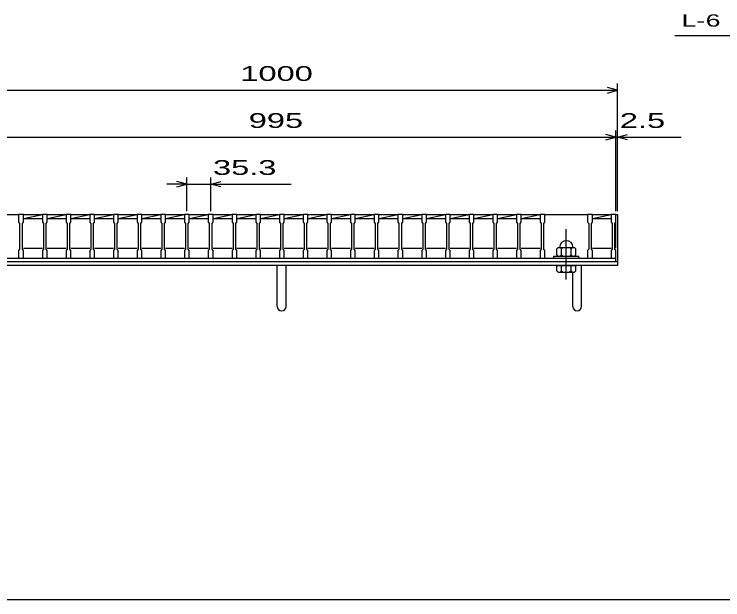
# Model space of a CAD drawing. Units: millimetres, scale not verified. Extents: x -1820 to 1731, y -1282 to 1054.
# Drawn here: x -1249 to -194, y -1146 to -274 of the extents above; entities that cross this region are included whole.
import ezdxf
from ezdxf.enums import TextEntityAlignment as Align

# ---------------------------------------------------------------- set-up
doc = ezdxf.new("R2010")
doc.units = ezdxf.units.MM
doc.header["$LTSCALE"] = 10
doc.linetypes.add('CHAIN', pattern=[18.5, 12, -1.5, 3.5, -1.5])
for name, color, linetype, lineweight in [('0_2', 150, 'Continuous', 25), ('16', 3, 'Continuous', 25), ('19', 6, 'Continuous', 25), ('22', 4, 'Continuous', 25)]:
    doc.layers.add(name, color=color, linetype=linetype, lineweight=lineweight)
doc.styles.add('ベクトル', font='')
doc.styles.get('ベクトル').set_extended_font_data('ベクトル')

msp = doc.modelspace()

# ---------------------------------------------------------------- linework, layer by layer
at = {"layer": '0_2'}
msp.add_line((1731, -1146.5), (-1729, -1146.5), dxfattribs=at)
at = {"layer": '16'}
for p, q in [((-1305.7, -572.5), (-1242.1, -572.5)), ((-1242.1, -572.5), (-1242.1, -571.8)), ((-1242.1, -571.8), (-1235.1, -571.8)), ((-1242.1, -572.5), (-1242.1, -584)), ((-1235.1, -572.5), (-1242.1, -572.5)), ((-1235.1, -571.8), (-1235.1, -572.5)), ((-1235.1, -584), (-1235.1, -572.5)), ((-1235.1, -572.5), (-1206.8, -572.5)), ((-1235.1, -578.5), (-1206.8, -572.5)), ((-1235.1, -578.5), (-1206.8, -578.5)), ((-1206.8, -572.5), (-1206.8, -571.8)), ((-1206.8, -571.8), (-1199.8, -571.8)), ((-1206.8, -572.5), (-1206.8, -584)), ((-1199.8, -572.5), (-1206.8, -572.5)), ((-1199.8, -571.8), (-1199.8, -572.5)), ((-1199.8, -584), (-1199.8, -572.5)), ((-1199.8, -572.5), (-1171.5, -572.5)), ((-1199.8, -578.5), (-1171.5, -572.5)), ((-1199.8, -578.5), (-1171.5, -578.5)), ((-1171.5, -572.5), (-1171.5, -571.8)), ((-1171.5, -571.8), (-1164.5, -571.8)), ((-1171.5, -572.5), (-1171.5, -584)), ((-1164.5, -572.5), (-1171.5, -572.5)), ((-1164.5, -571.8), (-1164.5, -572.5)), ((-1164.5, -584), (-1164.5, -572.5)), ((-1164.5, -572.5), (-1136.2, -572.5)), ((-1164.5, -578.5), (-1136.2, -572.5)), ((-1164.5, -578.5), (-1136.2, -578.5)), ((-1136.2, -572.5), (-1136.2, -571.8)), ((-1136.2, -571.8), (-1129.2, -571.8)), ((-1136.2, -572.5), (-1136.2, -584)), ((-1129.2, -572.5), (-1136.2, -572.5)), ((-1129.2, -571.8), (-1129.2, -572.5)), ((-1129.2, -584), (-1129.2, -572.5)), ((-1129.2, -572.5), (-1100.9, -572.5)), ((-1129.2, -578.5), (-1100.9, -572.5)), ((-1129.2, -578.5), (-1100.9, -578.5)), ((-1100.9, -572.5), (-1100.9, -571.8)), ((-1100.9, -571.8), (-1093.9, -571.8)), ((-1100.9, -572.5), (-1100.9, -584)), ((-1093.9, -572.5), (-1100.9, -572.5)), ((-1093.9, -571.8), (-1093.9, -572.5)), ((-1093.9, -584), (-1093.9, -572.5)), ((-1093.9, -572.5), (-1065.6, -572.5)), ((-1093.9, -578.5), (-1065.6, -572.5)), ((-1093.9, -578.5), (-1065.6, -578.5)), ((-1065.6, -572.5), (-1065.6, -571.8)), ((-1065.6, -571.8), (-1058.6, -571.8)), ((-1065.6, -572.5), (-1065.6, -584)), ((-1058.6, -572.5), (-1065.6, -572.5)), ((-1058.6, -571.8), (-1058.6, -572.5)), ((-1058.6, -584), (-1058.6, -572.5)), ((-1058.6, -572.5), (-1030.3, -572.5)), ((-1058.6, -578.5), (-1030.3, -572.5)), ((-1058.6, -578.5), (-1030.3, -578.5)), ((-1030.3, -572.5), (-1030.3, -571.8)), ((-1030.3, -571.8), (-1023.3, -571.8)), ((-1030.3, -572.5), (-1030.3, -584)), ((-1023.3, -572.5), (-1030.3, -572.5)), ((-1023.3, -571.8), (-1023.3, -572.5)), ((-1023.3, -584), (-1023.3, -572.5)), ((-1023.3, -572.5), (-995, -572.5)), ((-1023.3, -578.5), (-995, -572.5)), ((-1023.3, -578.5), (-995, -578.5)), ((-995, -572.5), (-995, -571.8)), ((-995, -571.8), (-988, -571.8)), ((-995, -572.5), (-995, -584)), ((-988, -572.5), (-995, -572.5)), ((-988, -571.8), (-988, -572.5)), ((-988, -584), (-988, -572.5)), ((-988, -572.5), (-959.7, -572.5)), ((-988, -578.5), (-959.7, -572.5)), ((-988, -578.5), (-959.7, -578.5)), ((-959.7, -572.5), (-959.7, -571.8)), ((-959.7, -571.8), (-952.7, -571.8)), ((-959.7, -572.5), (-959.7, -584)), ((-952.7, -572.5), (-959.7, -572.5)), ((-952.7, -571.8), (-952.7, -572.5)), ((-952.7, -584), (-952.7, -572.5)), ((-952.7, -572.5), (-924.4, -572.5)), ((-952.7, -578.5), (-924.4, -572.5)), ((-952.7, -578.5), (-924.4, -578.5)), ((-924.4, -572.5), (-924.4, -571.8)), ((-924.4, -571.8), (-917.4, -571.8)), ((-924.4, -572.5), (-924.4, -584)), ((-917.4, -572.5), (-924.4, -572.5)), ((-917.4, -571.8), (-917.4, -572.5)), ((-917.4, -584), (-917.4, -572.5)), ((-917.4, -572.5), (-889.1, -572.5)), ((-917.4, -578.5), (-889.1, -572.5)), ((-917.4, -578.5), (-889.1, -578.5)), ((-889.1, -572.5), (-889.1, -571.8)), ((-889.1, -571.8), (-882.1, -571.8)), ((-889.1, -572.5), (-889.1, -584)), ((-882.1, -572.5), (-889.1, -572.5)), ((-882.1, -571.8), (-882.1, -572.5)), ((-882.1, -584), (-882.1, -572.5)), ((-882.1, -572.5), (-853.8, -572.5)), ((-882.1, -578.5), (-853.8, -572.5)), ((-882.1, -578.5), (-853.8, -578.5)), ((-853.8, -572.5), (-853.8, -571.8)), ((-853.8, -571.8), (-846.8, -571.8)), ((-853.8, -572.5), (-853.8, -584)), ((-846.8, -572.5), (-853.8, -572.5)), ((-846.8, -571.8), (-846.8, -572.5)), ((-846.8, -584), (-846.8, -572.5)), ((-846.8, -572.5), (-818.5, -572.5)), ((-846.8, -578.5), (-818.5, -572.5)), ((-846.8, -578.5), (-818.5, -578.5)), ((-818.5, -572.5), (-818.5, -571.8)), ((-818.5, -571.8), (-811.5, -571.8)), ((-818.5, -572.5), (-818.5, -584)), ((-811.5, -572.5), (-818.5, -572.5)), ((-811.5, -571.8), (-811.5, -572.5)), ((-811.5, -584), (-811.5, -572.5)), ((-811.5, -572.5), (-783.2, -572.5)), ((-811.5, -578.5), (-783.2, -572.5)), ((-811.5, -578.5), (-783.2, -578.5)), ((-783.2, -572.5), (-783.2, -571.8)), ((-783.2, -571.8), (-776.2, -571.8)), ((-783.2, -572.5), (-783.2, -584)), ((-776.2, -572.5), (-783.2, -572.5)), ((-776.2, -571.8), (-776.2, -572.5)), ((-776.2, -584), (-776.2, -572.5)), ((-776.2, -572.5), (-747.9, -572.5)), ((-776.2, -578.5), (-747.9, -572.5)), ((-776.2, -578.5), (-747.9, -578.5)), ((-747.9, -572.5), (-747.9, -571.8)), ((-747.9, -571.8), (-740.9, -571.8)), ((-747.9, -572.5), (-747.9, -584)), ((-740.9, -572.5), (-747.9, -572.5)), ((-740.9, -571.8), (-740.9, -572.5)), ((-740.9, -584), (-740.9, -572.5)), ((-740.9, -572.5), (-712.6, -572.5)), ((-740.9, -578.5), (-712.6, -572.5)), ((-740.9, -578.5), (-712.6, -578.5)), ((-712.6, -572.5), (-712.6, -571.8)), ((-712.6, -571.8), (-705.6, -571.8)), ((-712.6, -572.5), (-712.6, -584)), ((-705.6, -572.5), (-712.6, -572.5)), ((-705.6, -571.8), (-705.6, -572.5)), ((-705.6, -584), (-705.6, -572.5)), ((-705.6, -572.5), (-677.3, -572.5)), ((-705.6, -578.5), (-677.3, -572.5)), ((-705.6, -578.5), (-677.3, -578.5)), ((-677.3, -572.5), (-677.3, -571.8)), ((-677.3, -571.8), (-670.3, -571.8)), ((-677.3, -572.5), (-677.3, -584)), ((-670.3, -572.5), (-677.3, -572.5)), ((-670.3, -571.8), (-670.3, -572.5)), ((-670.3, -584), (-670.3, -572.5)), ((-670.3, -572.5), (-642, -572.5)), ((-670.3, -578.5), (-642, -572.5)), ((-670.3, -578.5), (-642, -578.5)), ((-642, -572.5), (-642, -571.8)), ((-642, -571.8), (-635, -571.8)), ((-642, -572.5), (-642, -584)), ((-635, -572.5), (-642, -572.5)), ((-635, -571.8), (-635, -572.5)), ((-635, -584), (-635, -572.5)), ((-635, -572.5), (-606.7, -572.5)), ((-635, -578.5), (-606.7, -572.5)), ((-635, -578.5), (-606.7, -578.5)), ((-606.7, -572.5), (-606.7, -571.8)), ((-606.7, -571.8), (-599.7, -571.8)), ((-606.7, -572.5), (-606.7, -584)), ((-599.7, -572.5), (-606.7, -572.5)), ((-599.7, -571.8), (-599.7, -572.5)), ((-599.7, -584), (-599.7, -572.5)), ((-599.7, -572.5), (-571.4, -572.5)), ((-599.7, -578.5), (-571.4, -572.5)), ((-599.7, -578.5), (-571.4, -578.5)), ((-571.4, -572.5), (-571.4, -571.8)), ((-571.4, -571.8), (-564.4, -571.8)), ((-571.4, -572.5), (-571.4, -584)), ((-564.4, -572.5), (-571.4, -572.5)), ((-564.4, -571.8), (-564.4, -572.5)), ((-564.4, -584), (-564.4, -572.5)), ((-564.4, -572.5), (-536.1, -572.5)), ((-564.4, -578.5), (-536.1, -572.5)), ((-564.4, -578.5), (-536.1, -578.5)), ((-536.1, -572.5), (-536.1, -571.8)), ((-536.1, -571.8), (-529.1, -571.8)), ((-536.1, -572.5), (-536.1, -584)), ((-529.1, -572.5), (-536.1, -572.5)), ((-529.1, -571.8), (-529.1, -572.5)), ((-529.1, -584), (-529.1, -572.5)), ((-529.1, -572.5), (-500.8, -572.5)), ((-529.1, -578.5), (-500.8, -572.5)), ((-529.1, -578.5), (-500.8, -578.5)), ((-500.8, -572.5), (-500.8, -571.8)), ((-500.8, -571.8), (-493.8, -571.8)), ((-500.8, -572.5), (-500.8, -584)), ((-493.8, -572.5), (-500.8, -572.5)), ((-493.8, -571.8), (-493.8, -572.5)), ((-493.8, -584), (-493.8, -572.5)), ((-493.8, -572.5), (-465.5, -572.5)), ((-493.8, -578.5), (-465.5, -572.5)), ((-493.8, -578.5), (-465.5, -578.5)), ((-465.5, -572.5), (-465.5, -571.8)), ((-465.5, -571.8), (-458.5, -571.8)), ((-465.5, -572.5), (-465.5, -584)), ((-458.5, -572.5), (-465.5, -572.5)), ((-458.5, -571.8), (-458.5, -572.5)), ((-458.5, -584), (-458.5, -572.5)), ((-458.5, -572.5), (-394.9, -572.5)), ((-394.9, -572.5), (-394.9, -571.8)), ((-394.9, -571.8), (-387.9, -571.8)), ((-394.9, -572.5), (-394.9, -584)), ((-387.9, -572.5), (-394.9, -572.5)), ((-387.9, -571.8), (-387.9, -572.5)), ((-387.9, -584), (-387.9, -572.5)), ((-387.9, -572.5), (-360, -572.5)), ((-387.9, -578.5), (-360, -572.58)), ((-387.9, -578.5), (-360, -578.5)), ((-360, -572.5), (-360, -571.8)), ((-360, -571.8), (-353, -571.8)), ((-360, -572.5), (-360, -584)), ((-353, -572.5), (-360, -572.5)), ((-353, -571.8), (-353, -572.5)), ((-353, -584), (-353, -572.5)), ((-353, -622.5), (-353, -572.5)), ((-1242.1, -584), (-1240.6, -586)), ((-1240.6, -586), (-1240.6, -624)), ((-1236.6, -586), (-1235.1, -584)), ((-1236.6, -624), (-1236.6, -586)), ((-1206.8, -584), (-1205.3, -586)), ((-1205.3, -586), (-1205.3, -624)), ((-1201.3, -586), (-1199.8, -584)), ((-1201.3, -624), (-1201.3, -586)), ((-1171.5, -584), (-1170, -586)), ((-1170, -586), (-1170, -624)), ((-1166, -586), (-1164.5, -584)), ((-1166, -624), (-1166, -586)), ((-1136.2, -584), (-1134.7, -586)), ((-1134.7, -586), (-1134.7, -624)), ((-1130.7, -586), (-1129.2, -584)), ((-1130.7, -624), (-1130.7, -586)), ((-1100.9, -584), (-1099.4, -586)), ((-1099.4, -586), (-1099.4, -624)), ((-1095.4, -586), (-1093.9, -584)), ((-1095.4, -624), (-1095.4, -586)), ((-1065.6, -584), (-1064.1, -586)), ((-1064.1, -586), (-1064.1, -624)), ((-1060.1, -586), (-1058.6, -584)), ((-1060.1, -624), (-1060.1, -586)), ((-1030.3, -584), (-1028.8, -586)), ((-1028.8, -586), (-1028.8, -624)), ((-1024.8, -586), (-1023.3, -584)), ((-1024.8, -624), (-1024.8, -586)), ((-995, -584), (-993.5, -586)), ((-993.5, -586), (-993.5, -624)), ((-989.5, -586), (-988, -584)), ((-989.5, -624), (-989.5, -586)), ((-959.7, -584), (-958.2, -586)), ((-958.2, -586), (-958.2, -624)), ((-954.2, -586), (-952.7, -584)), ((-954.2, -624), (-954.2, -586)), ((-924.4, -584), (-922.9, -586)), ((-922.9, -586), (-922.9, -624)), ((-918.9, -586), (-917.4, -584)), ((-918.9, -624), (-918.9, -586)), ((-889.1, -584), (-887.6, -586)), ((-887.6, -586), (-887.6, -624)), ((-883.6, -586), (-882.1, -584)), ((-883.6, -624), (-883.6, -586)), ((-853.8, -584), (-852.3, -586)), ((-852.3, -586), (-852.3, -624)), ((-848.3, -586), (-846.8, -584)), ((-848.3, -624), (-848.3, -586)), ((-818.5, -584), (-817, -586)), ((-817, -586), (-817, -624)), ((-813, -586), (-811.5, -584)), ((-813, -624), (-813, -586)), ((-783.2, -584), (-781.7, -586)), ((-781.7, -586), (-781.7, -624)), ((-777.7, -586), (-776.2, -584)), ((-777.7, -624), (-777.7, -586)), ((-747.9, -584), (-746.4, -586)), ((-746.4, -586), (-746.4, -624)), ((-742.4, -586), (-740.9, -584)), ((-742.4, -624), (-742.4, -586)), ((-712.6, -584), (-711.1, -586)), ((-711.1, -586), (-711.1, -624)), ((-707.1, -586), (-705.6, -584)), ((-707.1, -624), (-707.1, -586)), ((-677.3, -584), (-675.8, -586)), ((-675.8, -586), (-675.8, -624)), ((-671.8, -586), (-670.3, -584)), ((-671.8, -624), (-671.8, -586)), ((-642, -584), (-640.5, -586)), ((-640.5, -586), (-640.5, -624)), ((-636.5, -586), (-635, -584)), ((-636.5, -624), (-636.5, -586)), ((-606.7, -584), (-605.2, -586)), ((-605.2, -586), (-605.2, -624)), ((-601.2, -586), (-599.7, -584)), ((-601.2, -624), (-601.2, -586)), ((-571.4, -584), (-569.9, -586)), ((-569.9, -586), (-569.9, -624)), ((-565.9, -586), (-564.4, -584)), ((-565.9, -624), (-565.9, -586)), ((-536.1, -584), (-534.6, -586)), ((-534.6, -586), (-534.6, -624)), ((-530.6, -586), (-529.1, -584)), ((-530.6, -624), (-530.6, -586)), ((-500.8, -584), (-499.3, -586)), ((-499.3, -586), (-499.3, -624)), ((-495.3, -586), (-493.8, -584)), ((-495.3, -624), (-495.3, -586)), ((-465.5, -584), (-464, -586)), ((-464, -586), (-464, -624)), ((-460, -586), (-458.5, -584)), ((-460, -624), (-460, -586)), ((-394.9, -584), (-393.4, -586)), ((-393.4, -586), (-393.4, -624)), ((-389.4, -586), (-387.9, -584)), ((-389.4, -624), (-389.4, -586)), ((-360, -584), (-358.5, -586)), ((-358.5, -586), (-358.5, -624)), ((-354.5, -586), (-353, -584)), ((-354.5, -624), (-354.5, -586)), ((-1235.1, -622.5), (-1206.8, -622.5)), ((-1199.8, -622.5), (-1171.5, -622.5)), ((-1164.5, -622.5), (-1136.2, -622.5)), ((-1129.2, -622.5), (-1100.9, -622.5)), ((-1093.9, -622.5), (-1065.6, -622.5)), ((-1058.6, -622.5), (-1030.3, -622.5)), ((-1023.3, -622.5), (-995, -622.5)), ((-988, -622.5), (-959.7, -622.5)), ((-952.7, -622.5), (-924.4, -622.5)), ((-917.4, -622.5), (-889.1, -622.5)), ((-882.1, -622.5), (-853.8, -622.5)), ((-846.8, -622.5), (-818.5, -622.5)), ((-811.5, -622.5), (-783.2, -622.5)), ((-776.2, -622.5), (-747.9, -622.5)), ((-740.9, -622.5), (-712.6, -622.5)), ((-705.6, -622.5), (-677.3, -622.5)), ((-670.3, -622.5), (-642, -622.5)), ((-635, -622.5), (-606.7, -622.5)), ((-599.7, -622.5), (-571.4, -622.5)), ((-564.4, -622.5), (-536.1, -622.5)), ((-529.1, -622.5), (-500.8, -622.5)), ((-493.8, -622.5), (-465.5, -622.5)), ((-438.7, -621.5), (-440.7, -623.5)), ((-438.7, -621.5), (-414.7, -621.5)), ((-433.7, -623.5), (-435.7, -621.5)), ((-433.7, -623.5), (-431.7, -621.5)), ((-419.7, -623.5), (-421.7, -621.5)), ((-419.7, -623.5), (-417.7, -621.5)), ((-412.7, -623.5), (-414.7, -621.5)), ((-387.9, -622.5), (-360, -622.5)), ((-1240.6, -624), (-1242.1, -626)), ((-1242.1, -626), (-1242.1, -637.5)), ((-1235.1, -626), (-1236.6, -624)), ((-1235.1, -637.5), (-1235.1, -626)), ((-1205.3, -624), (-1206.8, -626)), ((-1206.8, -626), (-1206.8, -637.5)), ((-1199.8, -626), (-1201.3, -624)), ((-1199.8, -637.5), (-1199.8, -626)), ((-1170, -624), (-1171.5, -626)), ((-1171.5, -626), (-1171.5, -637.5)), ((-1164.5, -626), (-1166, -624)), ((-1164.5, -637.5), (-1164.5, -626)), ((-1134.7, -624), (-1136.2, -626)), ((-1136.2, -626), (-1136.2, -637.5)), ((-1129.2, -626), (-1130.7, -624)), ((-1129.2, -637.5), (-1129.2, -626)), ((-1099.4, -624), (-1100.9, -626)), ((-1100.9, -626), (-1100.9, -637.5)), ((-1093.9, -626), (-1095.4, -624)), ((-1093.9, -637.5), (-1093.9, -626)), ((-1064.1, -624), (-1065.6, -626)), ((-1065.6, -626), (-1065.6, -637.5)), ((-1058.6, -626), (-1060.1, -624)), ((-1058.6, -637.5), (-1058.6, -626)), ((-1028.8, -624), (-1030.3, -626)), ((-1030.3, -626), (-1030.3, -637.5)), ((-1023.3, -626), (-1024.8, -624)), ((-1023.3, -637.5), (-1023.3, -626)), ((-993.5, -624), (-995, -626)), ((-995, -626), (-995, -637.5)), ((-988, -626), (-989.5, -624)), ((-988, -637.5), (-988, -626)), ((-958.2, -624), (-959.7, -626)), ((-959.7, -626), (-959.7, -637.5)), ((-952.7, -626), (-954.2, -624)), ((-952.7, -637.5), (-952.7, -626)), ((-922.9, -624), (-924.4, -626)), ((-924.4, -626), (-924.4, -637.5)), ((-917.4, -626), (-918.9, -624)), ((-917.4, -637.5), (-917.4, -626)), ((-887.6, -624), (-889.1, -626)), ((-889.1, -626), (-889.1, -637.5)), ((-882.1, -626), (-883.6, -624)), ((-882.1, -637.5), (-882.1, -626)), ((-852.3, -624), (-853.8, -626)), ((-853.8, -626), (-853.8, -637.5)), ((-846.8, -626), (-848.3, -624)), ((-846.8, -637.5), (-846.8, -626)), ((-817, -624), (-818.5, -626)), ((-818.5, -626), (-818.5, -637.5)), ((-811.5, -626), (-813, -624)), ((-811.5, -637.5), (-811.5, -626)), ((-781.7, -624), (-783.2, -626)), ((-783.2, -626), (-783.2, -637.5)), ((-776.2, -626), (-777.7, -624)), ((-776.2, -637.5), (-776.2, -626)), ((-746.4, -624), (-747.9, -626)), ((-747.9, -626), (-747.9, -637.5)), ((-740.9, -626), (-742.4, -624)), ((-740.9, -637.5), (-740.9, -626)), ((-711.1, -624), (-712.6, -626)), ((-712.6, -626), (-712.6, -637.5)), ((-705.6, -626), (-707.1, -624)), ((-705.6, -637.5), (-705.6, -626)), ((-675.8, -624), (-677.3, -626)), ((-677.3, -626), (-677.3, -637.5)), ((-670.3, -626), (-671.8, -624)), ((-670.3, -637.5), (-670.3, -626)), ((-640.5, -624), (-642, -626)), ((-642, -626), (-642, -637.5)), ((-635, -626), (-636.5, -624)), ((-635, -637.5), (-635, -626)), ((-605.2, -624), (-606.7, -626)), ((-606.7, -626), (-606.7, -637.5)), ((-599.7, -626), (-601.2, -624)), ((-599.7, -637.5), (-599.7, -626)), ((-569.9, -624), (-571.4, -626)), ((-571.4, -626), (-571.4, -637.5)), ((-564.4, -626), (-565.9, -624)), ((-564.4, -637.5), (-564.4, -626)), ((-534.6, -624), (-536.1, -626)), ((-536.1, -626), (-536.1, -637.5)), ((-529.1, -626), (-530.6, -624)), ((-529.1, -637.5), (-529.1, -626)), ((-499.3, -624), (-500.8, -626)), ((-500.8, -626), (-500.8, -637.5)), ((-493.8, -626), (-495.3, -624)), ((-493.8, -637.5), (-493.8, -626)), ((-464, -624), (-465.5, -626)), ((-465.5, -626), (-465.5, -637.5)), ((-458.5, -626), (-460, -624)), ((-458.5, -637.5), (-458.5, -626)), ((-440.7, -632.5), (-440.7, -623.5)), ((-440.7, -632.5), (-438.7, -634.5)), ((-435.7, -634.5), (-433.7, -632.5)), ((-433.7, -632.5), (-433.7, -623.5)), ((-433.7, -632.5), (-431.7, -634.5)), ((-421.7, -634.5), (-419.7, -632.5)), ((-419.7, -632.5), (-419.7, -623.5)), ((-419.7, -632.5), (-417.7, -634.5)), ((-414.7, -634.5), (-412.7, -632.5)), ((-412.7, -632.5), (-412.7, -623.5)), ((-393.4, -624), (-394.9, -626)), ((-394.9, -626), (-394.9, -637.5)), ((-387.9, -626), (-389.4, -624)), ((-387.9, -637.5), (-387.9, -626)), ((-358.5, -624), (-360, -626)), ((-360, -626), (-360, -637.5)), ((-353, -626), (-354.5, -624)), ((-353, -637.5), (-353, -626)), ((-1348, -637.5), (-353, -637.5)), ((-1348, -642.5), (-353, -642.5)), ((-1305.7, -637.5), (-1242.1, -637.5)), ((-1242.1, -637.5), (-1235.1, -637.5)), ((-1206.8, -637.5), (-1199.8, -637.5)), ((-1171.5, -637.5), (-1164.5, -637.5)), ((-1136.2, -637.5), (-1129.2, -637.5)), ((-1100.9, -637.5), (-1093.9, -637.5)), ((-1065.6, -637.5), (-1058.6, -637.5)), ((-1030.3, -637.5), (-1023.3, -637.5)), ((-995, -637.5), (-988, -637.5)), ((-959.7, -637.5), (-952.7, -637.5)), ((-924.4, -637.5), (-917.4, -637.5)), ((-889.1, -637.5), (-882.1, -637.5)), ((-853.8, -637.5), (-846.8, -637.5)), ((-818.5, -637.5), (-811.5, -637.5)), ((-783.2, -637.5), (-776.2, -637.5)), ((-747.9, -637.5), (-740.9, -637.5)), ((-712.6, -637.5), (-705.6, -637.5)), ((-677.3, -637.5), (-670.3, -637.5)), ((-642, -637.5), (-635, -637.5)), ((-606.7, -637.5), (-599.7, -637.5)), ((-571.4, -637.5), (-564.4, -637.5)), ((-536.1, -637.5), (-529.1, -637.5)), ((-500.8, -637.5), (-493.8, -637.5)), ((-465.5, -637.5), (-458.5, -637.5)), ((-458.5, -637.5), (-394.9, -637.5)), ((-445.2, -637.5), (-445.2, -634.5)), ((-445.2, -634.5), (-408.2, -634.5)), ((-445.2, -637.5), (-408.2, -637.5)), ((-408.2, -637.5), (-408.2, -634.5)), ((-394.9, -637.5), (-387.9, -637.5)), ((-360, -637.5), (-353, -637.5)), ((-353, -642.5), (-353, -637.5))]:
    msp.add_line(p, q, dxfattribs=at)
at = {"layer": '16', "linetype": 'CHAIN'}
msp.add_line((-426.7, -669.5), (-426.7, -594.5), dxfattribs=at)
at = {"layer": '16'}
msp.add_arc((-426.7, -621.5), 10, 0, 180, dxfattribs=at)
at = {"layer": '19'}
for p, q in [((-353, -572.5), (-350.5, -572.5)), ((-350.5, -572.5), (-350.5, -642.5)), ((-1350.5, -642.5), (-350.5, -642.5)), ((-350.5, -642.5), (-350.5, -648.5)), ((-350.5, -648.5), (-1350.5, -648.5)), ((-857, -709.61), (-857, -648.5)), ((-844, -709.61), (-844, -648.5)), ((-440.7, -656.5), (-440.7, -648.5)), ((-440.7, -648.5), (-412.7, -648.5)), ((-433.7, -656.5), (-433.7, -648.5)), ((-419.7, -656.5), (-419.7, -648.5)), ((-412.7, -656.5), (-412.7, -648.5)), ((-404, -709.61), (-404, -648.5)), ((-440.7, -656.5), (-438.7, -658.5)), ((-438.7, -658.5), (-414.7, -658.5)), ((-433.7, -656.5), (-435.7, -658.5)), ((-431.7, -658.5), (-433.7, -656.5)), ((-419.7, -656.5), (-421.7, -658.5)), ((-417.7, -658.5), (-419.7, -656.5)), ((-417, -709.61), (-417, -658.5)), ((-414.7, -658.5), (-412.7, -656.5))]:
    msp.add_line(p, q, dxfattribs=at)
for centre in [(-850.5, -709.61), (-410.5, -709.61)]:
    msp.add_arc(centre, 6.5, 180, 0, dxfattribs=at)
at = {"layer": '22'}
for p, q in [((-265, -306), (-65, -306)), ((-350.5, -567.5), (-350.5, -377.5)), ((-1350.5, -387.5), (-350.5, -387.5)), ((-350.5, -387.5), (-365.5, -383.5)), ((-365.5, -391.5), (-350.5, -387.5)), ((-353, -457.5), (-368, -453.5)), ((-353, -567.5), (-353, -447.5)), ((-350.5, -567.5), (-350.5, -447.5)), ((-350.5, -457.5), (-335.5, -453.5)), ((-1348, -457.5), (-353, -457.5)), ((-368, -461.5), (-353, -457.5)), ((-353, -457.5), (-350.5, -457.5)), ((-335.5, -461.5), (-350.5, -457.5)), ((-350.5, -457.5), (-255.5, -457.5)), ((-991.5, -527.5), (-1021.5, -527.5)), ((-991.5, -527.5), (-1006.5, -523.5)), ((-1006.5, -531.5), (-991.5, -527.5)), ((-991.5, -567.5), (-991.5, -517.5)), ((-991.5, -527.5), (-956.2, -527.5)), ((-956.2, -517.5), (-956.2, -567.5)), ((-956.2, -527.5), (-941.2, -523.5)), ((-941.2, -531.5), (-956.2, -527.5)), ((-956.2, -527.5), (-836.2, -527.5))]:
    msp.add_line(p, q, dxfattribs=at)

# ---------------------------------------------------------------- texts
at = {"layer": '22', "color": 2, "style": 'ベクトル'}
for s, height, width, p in [(' 6 ', 18.33, 1.6, (-230, -283.5)), ('L-', 18.33, 1.6, (-255, -283.5)), (' 1000 ', 21.99, 1.65, (-925.5, -362.5)), (' 995 ', 21.99, 1.65, (-913, -432.5)), (' 2.5 ', 21.99, 1.65, (-360.5, -432.5)), (' 35.3 ', 21.99, 1.65, (-966.2, -502.5))]:
    msp.add_text(s, height=height, dxfattribs=dict(at, width=width)).set_placement(p, align=Align.MIDDLE_LEFT)

doc.saveas('drawing.dxf')
